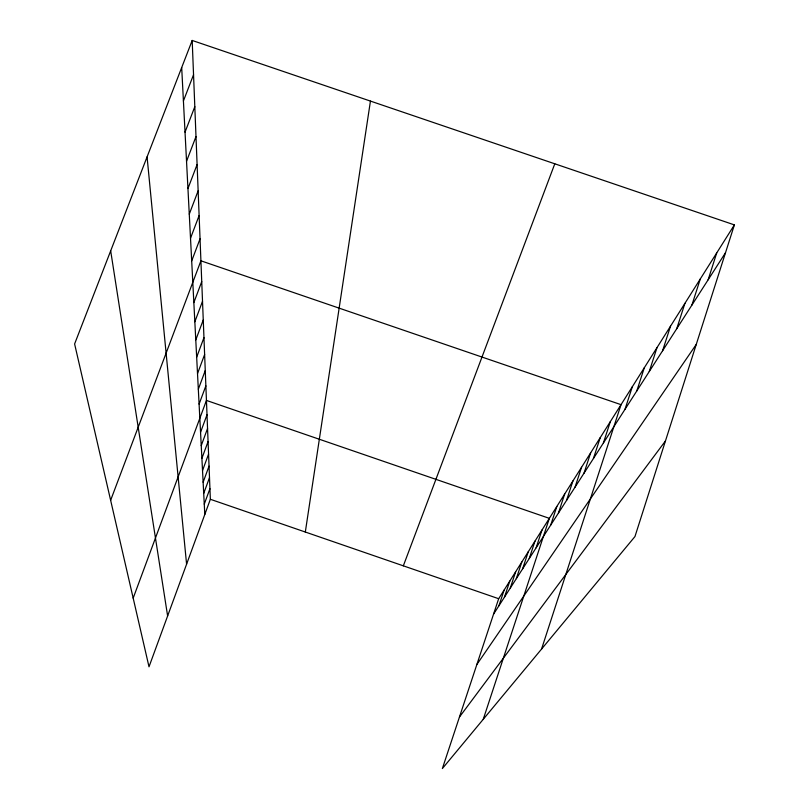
<?xml version="1.0" encoding="UTF-8"?>
<svg xmlns="http://www.w3.org/2000/svg" width="809" height="809" viewBox="0 0 809 809"><rect width="100%" height="100%" fill="white"/><g stroke="black" fill="none" stroke-linecap="round" stroke-linejoin="round"><path stroke-width="1.21" d="M305.317 532.039L370.441 101.085M708.118 279.823L716.734 252.883M734.39 224.892L634.954 536.559L442.371 768.55L498.668 598.711L734.39 224.892L192.188 40.45L74.61 343.946L149.008 666.808L210.36 499.284L192.188 40.45M676.769 328.666L684.91 303.355M691.907 305.074L700.291 278.974M649.283 371.483L656.999 347.617M662.591 350.752L670.519 326.189M541.565 649.061L621.029 404.662L200.915 260.811L110.641 500.296M624.993 409.334L632.325 386.753M636.784 390.969L644.298 367.771M575.057 487.149L581.56 467.258M584.007 473.204L590.661 452.828M593.432 458.511L600.248 437.629M603.372 443.019L610.35 421.6M483.256 719.302L549.351 518.347L206.447 400.435L133.182 598.124M550.737 525.041L556.835 506.474M558.453 513.017L564.682 494.036M566.543 500.407L572.914 480.971M504.472 597.123L509.771 581.125M510.267 588.092L515.667 571.771M516.314 578.668L521.815 562.002M522.634 568.828L528.247 551.819M529.238 558.544L534.961 541.16M536.145 547.774L541.99 530.016M498.91 605.789L504.108 590.095M202.523 470.545L208.57 454.122M203.13 482.225L209.046 466.136M203.706 493.419L209.501 477.644M204.262 504.159L209.946 488.687M200.551 432.269L207.013 414.784M201.239 445.597L207.559 428.487M201.896 458.349L208.075 441.593M198.326 389.22L205.264 370.552M199.095 404.106L205.87 385.842M196.668 357.194L203.959 337.666M197.517 373.596L204.626 354.514M193.847 302.596L201.744 281.593M194.838 321.77L202.523 301.272M195.778 339.942L203.261 319.939M191.693 260.943L200.045 238.827M403.337 565.835L554.792 163.802M190.509 238.25L199.125 215.538M187.941 188.558L197.103 164.54M189.266 214.163L198.144 190.823M186.535 161.274L196 136.559M185.028 132.15L194.817 106.677M183.41 100.983L193.543 74.721M493.571 614.112L725.501 252.732M476.855 664.523L696.246 344.452M459.451 717.027L665.463 440.935M210.36 499.284L498.668 598.711M110.681 250.851L167.625 615.993M147.076 156.895L186.586 564.197M181.691 67.562L204.798 514.473"/></g></svg>
